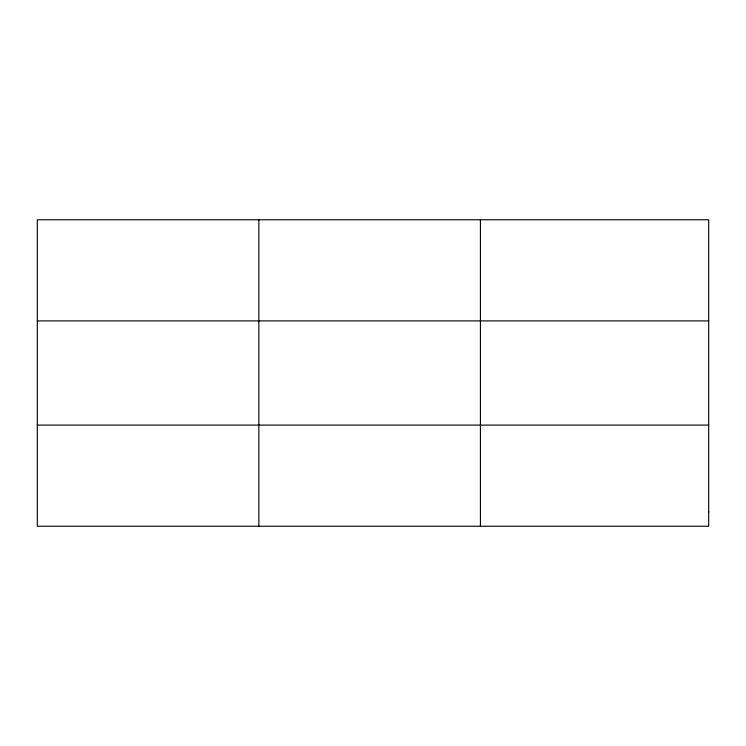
<?xml version="1.0" encoding="UTF-8"?>
<svg xmlns="http://www.w3.org/2000/svg" width="746" height="746" viewBox="0 0 746 746"><rect width="100%" height="100%" fill="white"/><g stroke="black" fill="none" stroke-linecap="round" stroke-linejoin="round"><path stroke-width="1.12" d="M258.862 526.238L258.862 219.762M480.424 526.238L480.424 219.762M37.3 320.901L708.7 320.901M37.3 425.099L708.7 425.099M708.7 511.784L708.7 526.238L37.3 526.238L37.3 219.762L708.7 219.762L708.7 511.784"/></g></svg>
